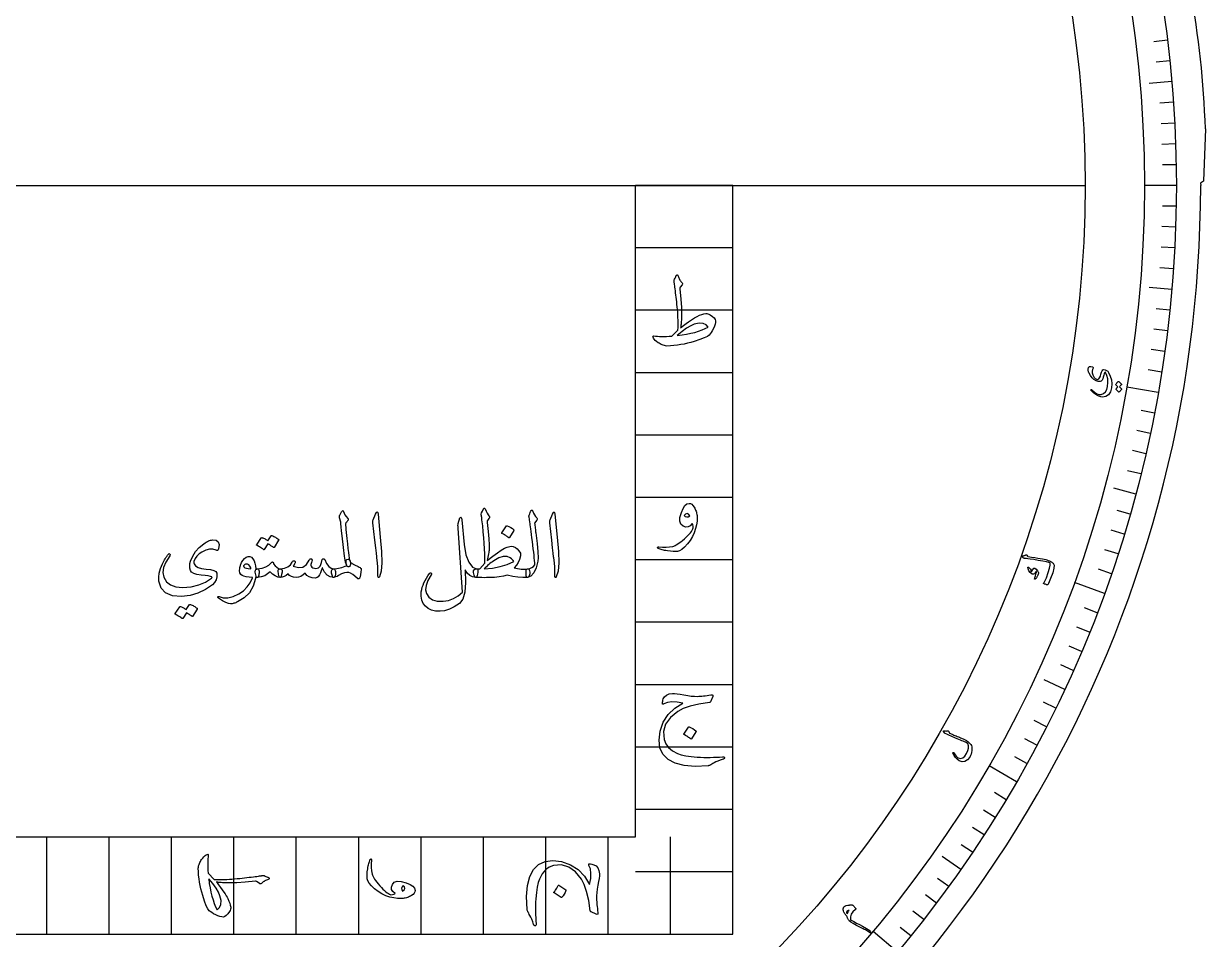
# Model space of a CAD drawing. Header units: millimetres. Extents: x -76 to 76, y -76 to 98.
# Drawn here: x 2.4 to 75.8, y -46.8 to 10 of the extents above; entities that cross this region are included whole.
import ezdxf

# ---------------------------------------------------------------- set-up
doc = ezdxf.new("R2010")
doc.units = ezdxf.units.MM
for name, color, linetype in [('CUT_OUTER', 1, 'Continuous'), ('ENGRAVE', 7, 'Continuous'), ('ENGRAVE_FINE', 8, 'Continuous'), ('TEXT', 5, 'Continuous')]:
    doc.layers.add(name, color=color, linetype=linetype)

msp = doc.modelspace()

# ---------------------------------------------------------------- linework, layer by layer
at = {"layer": 'CUT_OUTER'}
for points in [[(75.7913, 3.5213), (75.6753, 0.2723), (75.675, 0.2689), (75.6722, 0.2668), (75.4995, 0.1519)], [(75.4995, 0.1519), (75.5, 0)]]:
    msp.add_lwpolyline(points, dxfattribs=at)
for centre, radius, start, end in [((17.5879, 1.5848), 58.2356, 1.905618, 10.4323), ((0.0002, -0.0002), 75.4998, 179.868743, 0.000126)]:
    msp.add_arc(centre, radius, start, end, dxfattribs=at)
at = {"layer": 'ENGRAVE'}
for points in [[(73.7084, 6.4487), (72.2982, 6.3253)], [(-68.3275, 0), (68.3275, 0)], [(-46.4627, 0), (-46.4627, -46.4627), (46.4627, -46.4627), (46.4627, 0)], [(-40.4225, 0), (-40.4225, -40.4225), (40.4225, -40.4225), (40.4225, 0)], [(46.4627, 0), (40.4225, 0)], [(73.99, 0), (72.0081, 0)], [(46.4627, -3.8719), (40.4225, -3.8719)], [(73.7084, -6.4487), (72.2982, -6.3253)], [(46.4627, -7.7438), (40.4225, -7.7438)], [(46.4627, -11.6157), (40.4225, -11.6157)], [(72.8659, -12.8482), (70.9142, -12.5041)], [(46.4627, -15.4876), (40.4225, -15.4876)], [(71.4689, -19.15), (70.1015, -18.7836)], [(46.4627, -19.3595), (40.4225, -19.3595)], [(46.4627, -23.2314), (40.4225, -23.2314)], [(69.5279, -25.3061), (67.6655, -24.6282)], [(46.4627, -27.1032), (40.4225, -27.1032)], [(67.0577, -31.2695), (65.7747, -30.6713)], [(46.4627, -30.9751), (40.4225, -30.9751)], [(46.4627, -34.847), (40.4225, -34.847)], [(64.0772, -36.995), (62.3609, -36.0041)], [(46.4627, -38.7189), (40.4225, -38.7189)], [(3.8719, -46.4627), (3.8719, -40.4225)], [(7.7438, -46.4627), (7.7438, -40.4225)], [(11.6157, -46.4627), (11.6157, -40.4225)], [(15.4876, -46.4627), (15.4876, -40.4225)], [(19.3595, -46.4627), (19.3595, -40.4225)], [(23.2314, -46.4627), (23.2314, -40.4225)], [(27.1032, -46.4627), (27.1032, -40.4225)], [(30.9751, -46.4627), (30.9751, -40.4225)], [(34.847, -46.4627), (34.847, -40.4225)], [(38.7189, -46.4627), (38.7189, -40.4225)], [(42.5908, -46.4627), (42.5908, -40.4225)], [(60.6091, -42.4389), (59.4494, -41.627)], [(46.4627, -42.5908), (40.4225, -42.5908)], [(56.6796, -47.5599), (55.1614, -46.2859)]]:
    msp.add_lwpolyline(points, dxfattribs=at)
for radius in [73.99, 73.99, 72.0081, 68.3275, 68.3275]:
    msp.add_circle((0, 0), radius, dxfattribs=at)
at = {"layer": 'ENGRAVE_FINE'}
for points in [[(73.4385, 9.0171), (72.5954, 8.9136)], [(73.5847, 7.7341), (72.74, 7.6453)], [(73.8098, 5.1613), (72.9625, 5.102)], [(73.8886, 3.8723), (73.0404, 3.8279)], [(73.9449, 2.5822), (73.0961, 2.5526)], [(73.9787, 1.2913), (73.1295, 1.2765)], [(73.9787, -1.2913), (73.1295, -1.2765)], [(73.9449, -2.5822), (73.0961, -2.5526)], [(73.8886, -3.8723), (73.0404, -3.8279)], [(73.8098, -5.1613), (72.9625, -5.102)], [(73.5847, -7.7341), (72.74, -7.6453)], [(73.4385, -9.0171), (72.5954, -8.9136)], [(73.2699, -10.2974), (72.4288, -10.1792)], [(73.0791, -11.5746), (72.2401, -11.4417)], [(72.6306, -14.118), (71.7968, -13.9559)], [(72.3731, -15.3834), (71.5423, -15.2068)], [(72.0936, -16.6441), (71.266, -16.4531)], [(71.7922, -17.8998), (70.968, -17.6943)], [(71.1238, -20.3944), (70.3073, -20.1603)], [(70.757, -21.6326), (69.9447, -21.3842)], [(70.3687, -22.8642), (69.5609, -22.6017)], [(69.9589, -24.0888), (69.1558, -23.8123)], [(69.0756, -26.5156), (68.2827, -26.2113)], [(68.6023, -27.7171), (67.8148, -27.399)], [(68.1082, -28.9102), (67.3263, -28.5783)], [(67.5932, -30.0944), (66.8173, -29.749)], [(66.5018, -32.4351), (65.7384, -32.0627)], [(65.9256, -33.5908), (65.1688, -33.2051)], [(65.3293, -34.7362), (64.5793, -34.3374)], [(64.7131, -35.8711), (63.9702, -35.4593)], [(63.4218, -38.1077), (62.6938, -37.6702)], [(62.7471, -39.2087), (62.0268, -38.7586)], [(62.0532, -40.2978), (61.3409, -39.8352)], [(61.3405, -41.3747), (60.6363, -40.8997)], [(59.8592, -43.4902), (59.172, -42.991)], [(59.091, -44.5283), (58.4127, -44.0171)], [(58.3049, -45.5528), (57.6356, -45.0299)], [(57.501, -46.5634), (56.8409, -46.0289)]]:
    msp.add_lwpolyline(points, dxfattribs=at)
at = {"layer": 'TEXT'}
for points in [[(42.8172, -5.8756), (42.8449, -5.812), (42.8698, -5.7558), (42.8917, -5.7068), (42.9107, -5.6652), (42.9264, -5.6312), (42.9385, -5.6052), (42.9469, -5.5873), (42.9516, -5.5775), (42.9615, -5.5647), (42.9735, -5.5556), (42.9878, -5.5501), (43.0042, -5.5482), (43.0177, -5.5504), (43.0291, -5.557), (43.0382, -5.568), (43.0451, -5.5833), (43.0758, -5.6578), (43.1036, -5.7236), (43.1284, -5.7806), (43.1504, -5.8288), (43.163, -5.85), (43.1774, -5.8727), (43.1937, -5.8968), (43.2117, -5.9223), (43.232, -5.9494), (43.2548, -5.9779), (43.2802, -6.0078), (43.3082, -6.0393), (43.3257, -6.071), (43.3316, -6.1021), (43.3257, -6.1324), (43.3082, -6.162), (43.1971, -6.3081), (43.1821, -6.3319), (43.1723, -6.3564), (43.1675, -6.3816), (43.1679, -6.4075), (43.2249, -7.0509), (43.2614, -7.5722), (43.2775, -7.9715), (43.2731, -8.2488), (43.2671, -8.3523), (43.2607, -8.4468), (43.2539, -8.5321), (43.2468, -8.6083), (43.2393, -8.6757), (43.2315, -8.7347), (43.2232, -8.7853), (43.2147, -8.8275), (43.3895, -8.6938), (43.5515, -8.5732), (43.7007, -8.4658), (43.8372, -8.3715), (43.9605, -8.2901), (44.0703, -8.221), (44.1665, -8.1644), (44.2493, -8.1202), (44.3965, -8.0544), (44.5342, -8.0033), (44.6625, -7.9667), (44.7812, -7.9448), (44.844, -7.943), (44.9098, -7.9551), (44.9785, -7.981), (45.0501, -8.0208), (45.1918, -8.1213), (45.2956, -8.2181), (45.3613, -8.3112), (45.3891, -8.4008), (45.3873, -8.5005), (45.3643, -8.6126), (45.3201, -8.7372), (45.2547, -8.8742), (45.1816, -9.009), (45.1144, -9.1212), (45.053, -9.2107), (44.9975, -9.2776), (44.8835, -9.3619), (44.6877, -9.4573), (44.41, -9.5636), (44.0505, -9.6809), (43.8502, -9.739), (43.6465, -9.7905), (43.4395, -9.8354), (43.2293, -9.8738), (43.0165, -9.9059), (42.8018, -9.9322), (42.5854, -9.9527), (42.3671, -9.9673), (42.2873, -9.9512), (42.2115, -9.9322), (42.1397, -9.9103), (42.0719, -9.8855), (42.0074, -9.8577), (41.9455, -9.827), (41.8861, -9.7934), (41.8293, -9.7569), (41.7296, -9.6838), (41.6467, -9.6107), (41.5805, -9.5377), (41.5312, -9.4646), (41.5042, -9.404), (41.4991, -9.3623), (41.5159, -9.3397), (41.5546, -9.336), (41.664, -9.349), (41.7818, -9.3587), (41.908, -9.365), (42.0427, -9.3682), (42.1857, -9.368), (42.3371, -9.3645), (42.497, -9.3577), (42.6652, -9.3477), (43.051, -8.9678), (43.0581, -8.815), (43.0619, -8.6609), (43.0625, -8.5052), (43.0598, -8.3481), (43.0541, -8.1892), (43.0459, -8.0281), (43.0351, -7.8648), (43.0218, -7.6993), (43.0068, -7.5355), (42.9911, -7.3771), (42.9746, -7.2242), (42.9575, -7.0768), (42.9403, -6.9345), (42.9239, -6.7969), (42.9081, -6.6642), (42.8932, -6.5361), (42.8791, -6.4176), (42.8661, -6.3133), (42.8543, -6.2232), (42.8435, -6.1474), (42.8338, -6.0855), (42.8252, -6.0371), (42.8177, -6.0022), (42.8113, -5.9808), (42.8073, -5.9567), (42.8069, -5.9311), (42.8102, -5.9041), (42.8172, -5.8756)], [(44.0681, -8.6112), (43.8419, -8.7051), (43.5902, -8.8523), (43.3129, -9.0529), (43.0101, -9.3068), (43.3036, -9.2704), (43.5822, -9.2257), (43.8458, -9.1725), (44.0944, -9.111), (44.3276, -9.0417), (44.5452, -8.9656), (44.747, -8.8824), (44.9332, -8.7924), (44.8068, -8.6364), (44.6205, -8.5542), (44.3742, -8.5458), (44.0681, -8.6112)], [(68.8204, -11.3376), (68.7769, -11.4196), (68.7596, -11.5161), (68.7684, -11.6274), (68.8031, -11.7536), (68.8425, -11.8368), (68.894, -11.9094), (68.9577, -11.9714), (69.0335, -12.0228), (69.0493, -12.0294), (69.0664, -12.0327), (69.0847, -12.0328), (69.1043, -12.0296), (69.1692, -11.9968), (69.2249, -11.9325), (69.2715, -11.8367), (69.3087, -11.7094), (69.3438, -11.5834), (69.3841, -11.4943), (69.4295, -11.4421), (69.4802, -11.4269), (69.5789, -11.4405), (69.6631, -11.4744), (69.733, -11.5286), (69.7884, -11.6032), (69.8911, -11.8286), (69.9548, -12.0619), (69.9796, -12.3026), (69.9651, -12.5504), (69.899, -12.8121), (69.784, -12.9955), (69.6207, -13.1005), (69.4095, -13.1273), (69.2996, -13.1103), (69.184, -13.0721), (69.0627, -13.0126), (68.9356, -12.932), (68.901, -12.9058), (68.8677, -12.8793), (68.836, -12.8527), (68.8056, -12.8258), (68.7765, -12.7984), (68.7486, -12.7705), (68.7218, -12.7419), (68.6962, -12.7126), (68.6862, -12.6976), (68.6832, -12.6853), (68.6874, -12.6757), (68.6988, -12.6688), (68.7117, -12.6662), (68.724, -12.6673), (68.7356, -12.672), (68.7465, -12.6804), (68.9038, -12.8236), (69.0518, -12.919), (69.1907, -12.9662), (69.3207, -12.9651), (69.4676, -12.9103), (69.5824, -12.8108), (69.6649, -12.6665), (69.7149, -12.4775), (69.7392, -12.2283), (69.7278, -11.9982), (69.6808, -11.7877), (69.5986, -11.5967), (69.5909, -11.5848), (69.5822, -11.5794), (69.5723, -11.5803), (69.5614, -11.5878), (69.5379, -11.6212), (69.5125, -11.6819), (69.4852, -11.7697), (69.456, -11.8846), (69.4211, -12.0006), (69.3782, -12.0863), (69.3274, -12.1416), (69.2686, -12.1666), (69.2039, -12.1716), (69.1382, -12.1645), (69.0714, -12.1455), (69.0036, -12.1145), (68.8746, -12.0302), (68.7605, -11.9249), (68.6614, -11.7987), (68.577, -11.6518), (68.5576, -11.6133), (68.5413, -11.5764), (68.5283, -11.541), (68.5184, -11.5073), (68.5115, -11.4753), (68.5074, -11.4451), (68.5061, -11.4167), (68.5075, -11.3903), (68.534, -11.2901), (68.5891, -11.235), (68.6732, -11.2251), (68.7861, -11.2604), (68.8152, -11.2779), (68.8306, -11.2966), (68.8323, -11.3165), (68.8204, -11.3376)], [(70.2427, -12.3603), (70.24, -12.3563), (70.2388, -12.3511), (70.2392, -12.3449), (70.2412, -12.3375), (70.2558, -12.3123), (70.2713, -12.2881), (70.2876, -12.2649), (70.3048, -12.2428), (70.3231, -12.2215), (70.3425, -12.201), (70.3633, -12.1812), (70.3853, -12.1622), (70.3915, -12.1589), (70.3977, -12.158), (70.4039, -12.1596), (70.4099, -12.1636), (70.5913, -12.3309), (70.5933, -12.335), (70.5924, -12.3403), (70.5885, -12.3469), (70.5816, -12.3547), (70.5756, -12.3599), (70.567, -12.3685), (70.556, -12.3805), (70.5425, -12.396), (70.5262, -12.4151), (70.5071, -12.438), (70.485, -12.4645), (70.46, -12.4948), (70.5998, -12.6274), (70.6038, -12.6331), (70.6039, -12.6395), (70.6, -12.6466), (70.5922, -12.6544), (70.5854, -12.6612), (70.5752, -12.6719), (70.5615, -12.6867), (70.5442, -12.7054), (70.5235, -12.7284), (70.4991, -12.7561), (70.471, -12.7884), (70.4394, -12.8253), (70.4345, -12.8289), (70.4302, -12.83), (70.4262, -12.8288), (70.4228, -12.8251), (70.2511, -12.6554), (70.2484, -12.6514), (70.2472, -12.6462), (70.2477, -12.6399), (70.2497, -12.6325), (70.2611, -12.6109), (70.2736, -12.5902), (70.2871, -12.5704), (70.3016, -12.5514), (70.3171, -12.5333), (70.3332, -12.5161), (70.3501, -12.4997), (70.3677, -12.484)], [(43.2614, -20.2853), (43.3681, -20.0376), (43.4835, -19.8615), (43.6078, -19.757), (43.7407, -19.7242), (43.824, -19.7388), (43.9044, -19.7826), (43.9819, -19.8557), (44.0564, -19.958), (44.0922, -20.0172), (44.1236, -20.0778), (44.1506, -20.1399), (44.1733, -20.2035), (44.1927, -20.2689), (44.2098, -20.3365), (44.2248, -20.4062), (44.2376, -20.4782), (44.2496, -20.6386), (44.239, -20.8275), (44.2058, -21.0448), (44.1499, -21.2907), (44.0673, -21.5453), (43.9541, -21.789), (43.8101, -22.0217), (43.6355, -22.2435), (43.4525, -22.4368), (43.2892, -22.5781), (43.1456, -22.6676), (43.0218, -22.7053), (42.8954, -22.7118), (42.75, -22.7082), (42.5856, -22.6943), (42.4022, -22.6702), (42.3092, -22.655), (42.2231, -22.6388), (42.1441, -22.6214), (42.0719, -22.603), (42.0063, -22.5842), (41.947, -22.5657), (41.8938, -22.5476), (41.8469, -22.5299), (41.8191, -22.5146), (41.8001, -22.4978), (41.7899, -22.4795), (41.7884, -22.4598), (41.7975, -22.44), (41.8132, -22.4276), (41.8355, -22.4225), (41.8644, -22.4247), (42.0898, -22.4466), (42.3101, -22.4481), (42.5253, -22.4291), (42.7353, -22.3896), (42.8002, -22.3695), (42.872, -22.3385), (42.9507, -22.2965), (43.0364, -22.2435), (43.129, -22.1796), (43.2285, -22.1047), (43.335, -22.0188), (43.4485, -21.922), (43.5595, -21.8219), (43.6589, -21.7262), (43.7466, -21.6349), (43.8226, -21.5479), (43.8865, -21.465), (43.938, -21.3857), (43.9771, -21.3101), (44.0038, -21.2381), (43.9884, -21.1292), (43.9716, -21.0481), (43.9534, -20.9948), (43.9336, -20.9692), (43.8149, -21.1091), (43.6808, -21.184), (43.5314, -21.1939), (43.3666, -21.1387), (43.2307, -21.0196), (43.1679, -20.8377), (43.1781, -20.5929), (43.2614, -20.2853)], [(22.4598, -21.5362), (22.4967, -21.9045), (22.5314, -22.2318), (22.5639, -22.5182), (22.5942, -22.7637), (22.6223, -22.9679), (22.6483, -23.1305), (22.672, -23.2514), (22.6936, -23.3307), (22.725, -23.433), (22.7316, -23.5178), (22.7133, -23.585), (22.6702, -23.6347), (22.6172, -23.6621), (22.5694, -23.6624), (22.5266, -23.6358), (22.489, -23.5821), (22.4229, -23.3771), (22.3531, -23.0019), (22.2797, -22.4565), (22.2026, -21.7408), (22.1752, -21.4328), (22.1514, -21.187), (22.1313, -21.0032), (22.1149, -20.8815), (22.0506, -20.6127), (22.0422, -20.5652), (22.0404, -20.5221), (22.0451, -20.4833), (22.0564, -20.449), (22.1065, -20.365), (22.1456, -20.2999), (22.1737, -20.2539), (22.1909, -20.2269), (22.226, -20.187), (22.2552, -20.1728), (22.2786, -20.1841), (22.2961, -20.221), (22.3279, -20.3255), (22.3823, -20.4344), (22.4594, -20.5476), (22.5591, -20.6653), (22.5774, -20.6886), (22.5854, -20.712), (22.5833, -20.7354), (22.5708, -20.7588), (22.5509, -20.7871), (22.5321, -20.8136), (22.5144, -20.8382), (22.4978, -20.8611), (22.4822, -20.8821), (22.4678, -20.9013), (22.4545, -20.9186), (22.4422, -20.9341), (22.4247, -20.9604), (22.413, -20.9868), (22.4072, -21.0131), (22.4072, -21.0394), (22.4148, -21.0967), (22.4262, -21.1986), (22.4411, -21.3451), (22.4598, -21.5362)], [(24.2777, -20.4022), (24.3336, -20.2941), (24.3785, -20.2561), (24.4125, -20.2882), (24.4355, -20.3905), (24.5699, -21.8226), (24.6499, -22.7016), (24.6678, -23.4038), (24.6236, -23.9291), (24.5173, -24.2777), (24.498, -24.3062), (24.4808, -24.3215), (24.4658, -24.3237), (24.453, -24.3127), (24.4428, -24.2956), (24.4355, -24.2733), (24.4311, -24.2459), (24.4296, -24.2134), (24.4296, -23.9602), (24.4179, -23.6917), (24.3946, -23.4078), (24.3595, -23.1086), (24.3518, -23.0304), (24.3288, -22.8193), (24.2904, -22.4751), (24.2367, -21.998), (24.1081, -20.94), (24.1052, -20.8837), (24.1081, -20.8319), (24.1169, -20.7844), (24.1315, -20.7412)], [(32.4494, -24.1783), (32.2149, -24.2426), (31.9496, -24.2894), (31.6537, -24.3186), (31.3271, -24.3303), (31.1632, -24.3325), (31.0166, -24.3332), (30.8871, -24.3325), (30.7747, -24.3303), (30.6796, -24.3273), (30.6016, -24.3244), (30.5407, -24.3215), (30.4971, -24.3186), (30.4741, -24.3058), (30.4518, -24.2791), (30.4302, -24.2386), (30.4094, -24.1841), (30.3688, -24.0194), (30.3699, -23.8992), (30.4127, -23.8236), (30.4971, -23.7925), (30.7484, -23.7867), (31.0699, -23.4418), (31.0695, -23.1539), (31.0626, -22.8514), (31.0491, -22.5343), (31.029, -22.2026), (31.0023, -21.8566), (30.9691, -21.4968), (30.9293, -21.123), (30.8829, -20.7354), (30.8772, -20.6799), (30.8719, -20.6302), (30.867, -20.5863), (30.8624, -20.5484), (30.8578, -20.5162), (30.8529, -20.4899), (30.8476, -20.4694), (30.8419, -20.4548), (30.8419, -20.3993), (30.8653, -20.3145), (30.9121, -20.2006), (30.9822, -20.0573), (30.9917, -20.042), (31.0027, -20.031), (31.0151, -20.0245), (31.029, -20.0223), (31.0429, -20.0248), (31.0553, -20.0325), (31.0663, -20.0453), (31.0758, -20.0632), (31.1371, -20.209), (31.1985, -20.3306), (31.2599, -20.4282), (31.3213, -20.5016), (31.3476, -20.5352), (31.3563, -20.5717), (31.3476, -20.6112), (31.3213, -20.6536), (31.2219, -20.7822), (31.2098, -20.8034), (31.2029, -20.8319), (31.2011, -20.8677), (31.2043, -20.9108), (31.269, -21.4631), (31.311, -21.9278), (31.3304, -22.3049), (31.3271, -22.5942), (31.3227, -22.6459), (31.3154, -22.7075), (31.3052, -22.7789), (31.292, -22.8602), (31.2763, -22.951), (31.2584, -23.0509), (31.2383, -23.1599), (31.216, -23.2781), (31.5525, -23.0045), (31.8429, -22.7856), (32.0874, -22.6216), (32.2857, -22.5124), (32.4578, -22.4419), (32.6058, -22.3999), (32.7296, -22.3863), (32.8293, -22.4013), (32.9598, -22.4558), (33.0763, -22.5431), (33.179, -22.6633), (33.2677, -22.8163), (33.2794, -22.8467), (33.2853, -22.885), (33.2853, -22.9314), (33.2794, -22.9858), (33.2239, -23.2003), (33.1391, -23.3936), (33.0252, -23.5656), (32.882, -23.7165), (32.9923, -23.7434), (33.1012, -23.7655), (33.2086, -23.7828), (33.3145, -23.7954), (33.419, -23.8029), (33.522, -23.8049), (33.6236, -23.8015), (33.7237, -23.7925), (33.7609, -23.7947), (33.7909, -23.813), (33.8135, -23.8473), (33.8289, -23.8977), (33.8483, -24.0033), (33.8537, -24.0921), (33.8453, -24.164), (33.823, -24.2192), (33.7927, -24.2627), (33.7661, -24.2937), (33.743, -24.3124), (33.7237, -24.3186), (33.4292, -24.3273), (33.1187, -24.3069), (32.7921, -24.2572), (32.4494, -24.1783)], [(33.8114, -20.4607), (33.8508, -20.3653), (33.8815, -20.2897), (33.9034, -20.2338), (33.9166, -20.1976), (33.9268, -20.1746), (33.94, -20.1582), (33.956, -20.1483), (33.975, -20.145), (33.9966, -20.1487), (34.0145, -20.1596), (34.0287, -20.1779), (34.0393, -20.2035), (34.0879, -20.3288), (34.146, -20.4417), (34.2136, -20.5421), (34.2907, -20.6302), (34.3122, -20.6583), (34.3184, -20.6901), (34.3093, -20.7255), (34.2848, -20.7646), (34.1562, -20.9458), (34.165, -21.0269), (34.1738, -21.1066), (34.1825, -21.1848), (34.1913, -21.2615), (34.2001, -21.3367), (34.2088, -21.4105), (34.2176, -21.4829), (34.2264, -21.5537), (34.3071, -22.2099), (34.3564, -22.7228), (34.3743, -23.0925), (34.3608, -23.319), (34.2505, -23.73), (34.1065, -24.0336), (33.929, -24.2298), (33.7178, -24.3186), (33.712, -24.3186), (33.7061, -24.3186), (33.7003, -24.3186), (33.6945, -24.3186), (33.6597, -24.2857), (33.6375, -24.2104), (33.6276, -24.0928), (33.6302, -23.9328), (33.6356, -23.8736), (33.6521, -23.8305), (33.6795, -23.8035), (33.7178, -23.7925), (33.8662, -23.7629), (33.9896, -23.7092), (34.0883, -23.6314), (34.1621, -23.5295), (34.1571, -23.4071), (34.1482, -23.2679), (34.1352, -23.1119), (34.1182, -22.9391), (34.0976, -22.7502), (34.0737, -22.546), (34.0464, -22.3264), (34.0159, -22.0915), (33.9878, -21.8606), (33.9619, -21.6531), (33.9381, -21.469), (33.9166, -21.3082), (33.8979, -21.1709), (33.883, -21.0569), (33.8716, -20.9663), (33.864, -20.8991), (33.8055, -20.5659), (33.8037, -20.533), (33.804, -20.5045), (33.8066, -20.4804), (33.8114, -20.4607)], [(35.261, -20.4022), (35.3169, -20.2941), (35.3618, -20.2561), (35.3958, -20.2882), (35.4188, -20.3905), (35.5533, -21.8226), (35.6333, -22.7016), (35.6512, -23.4038), (35.607, -23.9291), (35.5007, -24.2777), (35.4813, -24.3062), (35.4641, -24.3215), (35.4491, -24.3237), (35.4364, -24.3127), (35.4261, -24.2956), (35.4188, -24.2733), (35.4144, -24.2459), (35.413, -24.2134), (35.413, -23.9602), (35.4013, -23.6917), (35.3779, -23.4078), (35.3428, -23.1086), (35.3352, -23.0304), (35.3121, -22.8193), (35.2738, -22.4751), (35.2201, -21.998), (35.0915, -20.94), (35.0886, -20.8837), (35.0915, -20.8319), (35.1002, -20.7844), (35.1149, -20.7412)], [(43.7933, -20.5016), (43.7071, -20.3971), (43.618, -20.3584), (43.5259, -20.3854), (43.4309, -20.4782), (43.5084, -20.541), (43.5946, -20.5659), (43.6896, -20.5527), (43.7933, -20.5016)], [(29.7839, -22.2844), (29.8881, -22.9128), (30.0601, -23.3775), (30.3002, -23.6785), (30.6081, -23.8159), (30.6279, -23.8451), (30.6344, -23.9036), (30.6279, -23.9912), (30.6081, -24.1081), (30.5884, -24.2002), (30.5643, -24.266), (30.5358, -24.3054), (30.5029, -24.3186), (30.3034, -24.2894), (30.1259, -24.2017), (29.9703, -24.0555), (29.8365, -23.851), (29.8676, -24.6255), (29.8205, -25.2304), (29.6952, -25.6659), (29.4917, -25.9319), (29.1687, -26.1419), (28.8604, -26.2928), (28.5667, -26.3845), (28.2875, -26.417), (28.0088, -26.4021), (27.7629, -26.3454), (27.5499, -26.2472), (27.3698, -26.1072), (27.2314, -25.9312), (27.1433, -25.7244), (27.1057, -25.4869), (27.1185, -25.2188), (27.1442, -25.0755), (27.1806, -24.9323), (27.2275, -24.7891), (27.2851, -24.6459), (27.3536, -24.5027), (27.4334, -24.3595), (27.5245, -24.2163), (27.627, -24.0731), (27.6424, -24.0577), (27.6592, -24.0468), (27.6774, -24.0402), (27.6972, -24.038), (27.7136, -24.0402), (27.7279, -24.0468), (27.7399, -24.0577), (27.7498, -24.0731), (27.7553, -24.0917), (27.7542, -24.1125), (27.7465, -24.1355), (27.7322, -24.1608), (27.5317, -24.5075), (27.4151, -24.8169), (27.3826, -25.0891), (27.4341, -25.324), (27.585, -25.5508), (27.8097, -25.7054), (28.1082, -25.7876), (28.4804, -25.7974), (28.81, -25.7448), (29.1205, -25.6338), (29.412, -25.4643), (29.6846, -25.2363), (29.404, -21.2615), (29.3978, -21.1665), (29.3967, -21.0861), (29.4007, -21.0204), (29.4098, -20.9692), (29.5209, -20.6185), (29.5633, -20.5885), (29.5969, -20.598), (29.6217, -20.647), (29.6378, -20.7354)], [(32.4026, -21.1212), (32.4099, -21.1139), (32.4202, -21.1095), (32.4333, -21.108), (32.4494, -21.1095), (32.563, -21.1555), (32.6701, -21.2118), (32.7705, -21.2783), (32.8644, -21.355), (32.8735, -21.3667), (32.8776, -21.3784), (32.8765, -21.3901), (32.8703, -21.4018), (32.5955, -21.846), (32.5853, -21.8566), (32.5722, -21.8592), (32.5561, -21.8537), (32.5371, -21.8402), (32.5206, -21.8285), (32.4947, -21.8109), (32.4593, -21.7876), (32.4143, -21.7583), (32.3592, -21.7233), (32.293, -21.6823), (32.216, -21.6356), (32.1279, -21.583), (32.1162, -21.5742), (32.1104, -21.5654), (32.1104, -21.5567), (32.1162, -21.5479)], [(14.3757, -22.6351), (14.1865, -22.5719), (13.9753, -22.5694), (13.7422, -22.6275), (13.4872, -22.7462), (13.3254, -22.8594), (13.1906, -22.9946), (13.0828, -23.1517), (13.0021, -23.3307), (12.994, -23.3665), (12.9933, -23.4038), (12.9999, -23.4425), (13.0138, -23.4827), (13.1065, -23.6076), (13.2622, -23.7019), (13.4806, -23.7655), (13.762, -23.7983), (14.0396, -23.8279), (14.2413, -23.8816), (14.3669, -23.9595), (14.4166, -24.0614), (14.4221, -24.2747), (14.3801, -24.4647), (14.2906, -24.6313), (14.1536, -24.7745), (13.7185, -25.0715), (13.2549, -25.2904), (12.7628, -25.431), (12.2422, -25.4935), (11.6737, -25.454), (11.2485, -25.2831), (10.9664, -24.9806), (10.8276, -24.5465), (10.8196, -24.3083), (10.8539, -24.0497), (10.9306, -23.7706), (11.0497, -23.471), (11.0912, -23.3877), (11.1338, -23.3073), (11.1774, -23.2299), (11.2222, -23.1554), (11.2684, -23.0834), (11.3164, -23.0136), (11.3663, -22.946), (11.418, -22.8806), (11.4457, -22.8536), (11.4706, -22.8426), (11.4925, -22.8478), (11.5115, -22.8689), (11.5221, -22.8952), (11.5247, -22.9215), (11.5192, -22.9479), (11.5057, -22.9742), (11.2653, -23.3614), (11.1228, -23.7107), (11.0782, -24.0219), (11.1316, -24.2952), (11.3033, -24.5831), (11.5553, -24.7862), (11.8878, -24.9046), (12.3006, -24.9382), (12.8296, -24.8962), (13.306, -24.7877), (13.7298, -24.6127), (14.101, -24.3712), (14.1233, -24.3507), (14.1317, -24.3303), (14.1262, -24.3098), (14.1068, -24.2894), (14.0283, -24.2514), (13.892, -24.2192), (13.698, -24.1929), (13.4463, -24.1724), (13.1902, -24.141), (12.9948, -24.0818), (12.8599, -23.9949), (12.7858, -23.8802), (12.7514, -23.7454), (12.7419, -23.604), (12.7573, -23.456), (12.7975, -23.3015), (12.9279, -22.9979), (13.1087, -22.7184), (13.34, -22.4631), (13.6217, -22.2318), (13.6966, -22.177), (13.7693, -22.1295), (13.8398, -22.0893), (13.9081, -22.0564), (13.9738, -22.0305), (14.0367, -22.0111), (14.0966, -21.9984), (14.1536, -21.9921), (14.3764, -22.013), (14.5131, -22.1105), (14.5635, -22.2848), (14.5277, -22.5358), (14.5007, -22.6033), (14.4663, -22.6424), (14.4247, -22.653), (14.3757, -22.6351)], [(17.7952, -21.735), (17.8025, -21.7276), (17.8128, -21.7233), (17.8259, -21.7218), (17.842, -21.7233), (17.8995, -21.7448), (17.9552, -21.7686), (18.0091, -21.7945), (18.0612, -21.8226), (18.1118, -21.8533), (18.1613, -21.8869), (18.2097, -21.9235), (18.257, -21.9629), (18.2661, -21.975), (18.2701, -21.9878), (18.269, -22.0013), (18.2628, -22.0155), (17.9823, -22.4598), (17.9746, -22.4656), (17.9633, -22.4656), (17.9483, -22.4598), (17.9297, -22.4481), (17.9169, -22.4373), (17.896, -22.4225), (17.8672, -22.4037), (17.8303, -22.3809), (17.785, -22.3536), (17.7309, -22.3217), (17.6681, -22.285), (17.5965, -22.2435), (17.3744, -22.5884), (17.3641, -22.599), (17.351, -22.6015), (17.3349, -22.596), (17.3159, -22.5825), (17.2995, -22.5708), (17.2735, -22.5533), (17.2381, -22.5299), (17.1931, -22.5007), (17.138, -22.4656), (17.0719, -22.4247), (16.9948, -22.3779), (16.9067, -22.3253), (16.8976, -22.3166), (16.8936, -22.3078), (16.8947, -22.299), (16.9009, -22.2903), (17.1873, -21.8635), (17.1946, -21.8562), (17.2048, -21.8519), (17.218, -21.8504), (17.2341, -21.8519), (17.283, -21.8677), (17.3305, -21.8862), (17.3765, -21.9072), (17.4211, -21.9308), (17.4642, -21.9565), (17.5059, -21.9841), (17.5461, -22.0135), (17.5848, -22.0448)], [(16.819, -24.3829), (16.682, -24.864), (16.4523, -25.267), (16.1297, -25.5918), (15.7143, -25.8384), (15.6562, -25.8634), (15.5988, -25.8859), (15.5422, -25.9058), (15.4863, -25.9231), (15.4315, -25.9375), (15.3782, -25.9487), (15.3263, -25.9565), (15.2759, -25.9611), (15.1502, -25.9432), (14.9836, -25.8778), (14.7761, -25.7649), (14.5277, -25.6045), (14.501, -25.5815), (14.4853, -25.5592), (14.4806, -25.5377), (14.4868, -25.5169), (14.5007, -25.5008), (14.5189, -25.4935), (14.5416, -25.4949), (14.5686, -25.5052), (14.8269, -25.5888), (15.1166, -25.5885), (15.4377, -25.5041), (15.7903, -25.3357), (16.0782, -25.1402), (16.3164, -24.9104), (16.5049, -24.6463), (16.6437, -24.3478), (16.6426, -24.3372), (16.6393, -24.3288), (16.6338, -24.3226), (16.6262, -24.3186), (16.4249, -24.3069), (16.2535, -24.2835), (16.1121, -24.2484), (16.0007, -24.2017), (15.9145, -24.1293), (15.8604, -24.0292), (15.8385, -23.9014), (15.8487, -23.7457), (15.852, -23.7251), (15.856, -23.7041), (15.8608, -23.6827), (15.8663, -23.661), (15.8725, -23.6385), (15.8794, -23.6149), (15.8871, -23.5903), (15.8955, -23.5645), (15.9642, -23.3976), (16.0475, -23.2591), (16.1454, -23.1492), (16.2579, -23.0677), (16.373, -23.0231), (16.4786, -23.0238), (16.5746, -23.0699), (16.6612, -23.1612), (16.7368, -23.2883), (16.7942, -23.4359), (16.8333, -23.604), (16.8541, -23.7925), (16.8656, -23.7923), (16.8768, -23.7918), (16.8875, -23.7909), (16.898, -23.7896), (16.9084, -23.7883), (16.9191, -23.7874), (16.9303, -23.7868), (16.9418, -23.7867), (16.9813, -23.7951), (17.0119, -23.8203), (17.0339, -23.8623), (17.047, -23.9211), (17.0525, -23.9858), (17.0514, -24.0512), (17.0437, -24.1173), (17.0295, -24.1841), (17.0108, -24.243), (16.99, -24.285), (16.967, -24.3102), (16.9418, -24.3186), (16.8307, -24.3186), (16.83, -24.3292), (16.8278, -24.3434), (16.8242, -24.3613), (16.819, -24.3829)], [(18.3622, -23.7925), (18.4086, -23.8075), (18.4426, -23.8232), (18.4641, -23.8396), (18.4733, -23.8568), (18.4777, -23.8831), (18.4791, -23.9153), (18.4777, -23.9532), (18.4733, -23.9971), (18.451, -24.1377), (18.425, -24.2382), (18.3955, -24.2985), (18.3622, -24.3186), (18.2044, -24.2963), (18.0466, -24.2294), (17.8887, -24.118), (17.7309, -23.962), (17.5804, -24.1049), (17.3977, -24.2119), (17.1829, -24.2831), (16.936, -24.3186), (16.9093, -24.3131), (16.8877, -24.2967), (16.8713, -24.2693), (16.86, -24.2309), (16.8132, -23.9854), (16.8081, -23.958), (16.8103, -23.9284), (16.8198, -23.8966), (16.8366, -23.8626), (16.8559, -23.8363), (16.879, -23.8159), (16.9056, -23.8013), (16.936, -23.7925), (17.2311, -23.7487), (17.4737, -23.6697), (17.6637, -23.5558), (17.8011, -23.4067), (17.8171, -23.3863), (17.8361, -23.3716), (17.8581, -23.3629), (17.8829, -23.3599), (17.9059, -23.3632), (17.9223, -23.3731), (17.9322, -23.3895), (17.9355, -23.4126), (17.9362, -23.4345), (17.9384, -23.4535), (17.9421, -23.4695), (17.9472, -23.4827), (18.0455, -23.6007), (18.1474, -23.6917), (18.253, -23.7556), (18.3622, -23.7925)], [(19.1104, -23.3716), (19.1287, -23.3399), (19.1484, -23.3146), (19.1696, -23.296), (19.1922, -23.284), (19.2149, -23.2792), (19.2361, -23.2825), (19.2558, -23.2938), (19.2741, -23.3132), (19.2869, -23.3391), (19.2902, -23.3702), (19.2839, -23.4063), (19.2682, -23.4476), (19.2567, -23.4685), (19.2456, -23.49), (19.2348, -23.5123), (19.2244, -23.5353), (19.2136, -23.5587), (19.2017, -23.5821), (19.1888, -23.6054), (19.1747, -23.6288), (19.5017, -23.7125), (19.7753, -23.6771), (19.9956, -23.5225), (20.1626, -23.2489), (20.1805, -23.2171), (20.1991, -23.1919), (20.2185, -23.1733), (20.2386, -23.1612), (20.2612, -23.1561), (20.2824, -23.1583), (20.3021, -23.1678), (20.3204, -23.1846), (20.3339, -23.2072), (20.3394, -23.2343), (20.3368, -23.2657), (20.3262, -23.3015), (20.2963, -23.3881), (20.2765, -23.4608), (20.267, -23.5196), (20.2678, -23.5645), (20.2879, -23.6285), (20.3306, -23.68), (20.396, -23.7191), (20.4841, -23.7457), (20.5798, -23.7574), (20.6623, -23.7516), (20.7318, -23.7282), (20.788, -23.6873), (20.837, -23.6204), (20.8845, -23.5192), (20.9305, -23.3837), (20.9751, -23.2138), (20.9816, -23.1934), (20.9955, -23.1787), (21.0167, -23.17), (21.0452, -23.1671), (21.0744, -23.17), (21.0978, -23.1787), (21.1153, -23.1934), (21.127, -23.2138), (21.241, -23.4538), (21.3725, -23.6303), (21.5216, -23.7432), (21.6882, -23.7925), (21.7229, -23.8071), (21.751, -23.8393), (21.7726, -23.8889), (21.7876, -23.9562), (21.7982, -24.0289), (21.8007, -24.095), (21.7952, -24.1545), (21.7817, -24.2075), (21.7627, -24.2561), (21.7408, -24.2908), (21.716, -24.3116), (21.6882, -24.3186), (21.4646, -24.2824), (21.2732, -24.1739), (21.1139, -23.9931), (20.9868, -23.7399), (20.9805, -23.7267), (20.9736, -23.7224), (20.9659, -23.7267), (20.9575, -23.7399), (20.9035, -23.9061), (20.8523, -24.0424), (20.8041, -24.1487), (20.7588, -24.2251), (20.7095, -24.2795), (20.655, -24.32), (20.5955, -24.3467), (20.5308, -24.3595), (20.3361, -24.3467), (20.1669, -24.2908), (20.0234, -24.1918), (19.9054, -24.0497), (19.7848, -24.1673), (19.6511, -24.2514), (19.5042, -24.3018), (19.3442, -24.3186), (19.1904, -24.3043), (19.0563, -24.2616), (18.942, -24.1903), (18.8474, -24.0906), (18.7316, -24.1903), (18.6121, -24.2616), (18.489, -24.3043), (18.3622, -24.3186), (18.3122, -24.2941), (18.2731, -24.2207), (18.2449, -24.0983), (18.2278, -23.9269), (18.234, -23.8747), (18.2585, -23.8349), (18.3012, -23.8075), (18.3622, -23.7925), (18.626, -23.7509), (18.8386, -23.6668), (19.0001, -23.5404), (19.1104, -23.3716)], [(22.5065, -23.1963), (22.5752, -23.1904), (22.6293, -23.208), (22.6687, -23.2489), (22.6936, -23.3132), (22.7049, -23.345), (22.7272, -23.376), (22.7604, -23.4063), (22.8046, -23.4359), (22.8324, -23.4515), (22.8631, -23.4688), (22.8967, -23.488), (22.9332, -23.509), (22.9727, -23.5311), (23.0151, -23.5536), (23.0604, -23.5764), (23.1086, -23.5996), (23.1985, -23.6431), (23.2693, -23.68), (23.3212, -23.7103), (23.3541, -23.734), (23.3764, -23.7549), (23.3906, -23.7764), (23.3968, -23.7987), (23.395, -23.8217), (23.3705, -23.9964), (23.3439, -24.1461), (23.315, -24.2711), (23.284, -24.3712), (23.2759, -24.384), (23.2635, -24.3931), (23.2467, -24.3986), (23.2255, -24.4004), (23.1988, -24.3993), (23.1773, -24.396), (23.1608, -24.3905), (23.1495, -24.3829), (23.0019, -24.2459), (22.8631, -24.1388), (22.733, -24.0617), (22.6117, -24.0146), (22.489, -24.0044), (22.3429, -24.0322), (22.1733, -24.0979), (21.9805, -24.2017), (21.8873, -24.2528), (21.8066, -24.2894), (21.7382, -24.3113), (21.6823, -24.3186), (21.6553, -24.3138), (21.6327, -24.2996), (21.6144, -24.2758), (21.6005, -24.2426), (21.553, -24.0523), (21.5508, -23.9138), (21.5939, -23.8272), (21.6823, -23.7925), (21.777, -23.7815), (21.8738, -23.7662), (21.9728, -23.7465), (22.074, -23.7224), (22.177, -23.6935), (22.2815, -23.6595), (22.3874, -23.6204), (22.4948, -23.5762), (22.4605, -23.4188), (22.451, -23.303), (22.4663, -23.2288), (22.5065, -23.1963)], [(32.6423, -23.1086), (32.4403, -23.0165), (32.2024, -23.0151), (31.9288, -23.1042), (31.6194, -23.284), (31.5384, -23.3406), (31.4594, -23.3994), (31.3821, -23.4604), (31.3066, -23.5236), (31.233, -23.5883), (31.1612, -23.6537), (31.0913, -23.7198), (31.0231, -23.7867), (31.5302, -23.7362), (32.0052, -23.6434), (32.4479, -23.5083), (32.8586, -23.3307), (32.8231, -23.2774), (32.7753, -23.2226), (32.715, -23.1663), (32.6423, -23.1086)], [(64.4232, -22.9845), (64.4557, -22.9802), (64.4871, -22.9748), (64.5172, -22.9682), (64.5461, -22.9604), (64.5739, -22.9513), (64.6005, -22.9408), (64.626, -22.9287), (64.6504, -22.9153), (64.6629, -22.9112), (64.6752, -22.9127), (64.6873, -22.9198), (64.6993, -22.9326), (64.7603, -23.0053), (64.7671, -23.0127), (64.773, -23.0184), (64.7781, -23.0223), (64.7824, -23.0246), (65.0056, -23.057), (65.2069, -23.0875), (65.3862, -23.116), (65.5436, -23.1428), (65.6787, -23.1678), (65.7915, -23.1914), (65.8817, -23.2135), (65.9496, -23.2341), (66.0756, -23.2785), (66.1148, -23.2949), (66.1534, -23.3132), (66.1916, -23.3335), (66.2291, -23.3558), (66.2662, -23.3803), (66.3025, -23.4071), (66.3382, -23.4363), (66.3733, -23.4677), (66.4066, -23.5672), (66.3867, -23.7536), (66.3129, -24.0266), (66.184, -24.3858), (66.1389, -24.4961), (66.0941, -24.5971), (66.0498, -24.6887), (66.0059, -24.7709), (65.9996, -24.7775), (65.9925, -24.7812), (65.9847, -24.7822), (65.9762, -24.7802), (65.9362, -24.7679), (65.8999, -24.7563), (65.8673, -24.7457), (65.8384, -24.7358), (65.8129, -24.7267), (65.7904, -24.7181), (65.771, -24.7102), (65.7546, -24.7029), (65.7456, -24.6982), (65.7416, -24.6929), (65.7426, -24.6868), (65.7486, -24.6801), (65.7891, -24.627), (65.8312, -24.5547), (65.8749, -24.4633), (65.92, -24.3527), (66.0426, -24.0177), (66.1216, -23.7496), (66.1577, -23.5487), (66.1517, -23.4155), (66.0733, -23.3879), (65.9255, -23.3535), (65.7081, -23.312), (65.4214, -23.2631), (65.1336, -23.216), (64.9157, -23.1809), (64.7676, -23.1581), (64.6893, -23.1477), (64.6676, -23.1454), (64.6474, -23.1433), (64.6285, -23.1414), (64.6111, -23.1396), (64.5952, -23.1379), (64.581, -23.1366), (64.5685, -23.1355), (64.5578, -23.1347), (64.5348, -23.1314), (64.5142, -23.1247), (64.4959, -23.1146), (64.48, -23.1011), (64.3994, -23.0185), (64.3943, -23.0122), (64.3914, -23.0064), (64.391, -23.0011), (64.3929, -22.9963), (64.3984, -22.9916), (64.4052, -22.988), (64.4135, -22.9857), (64.4232, -22.9845)], [(16.5385, -23.7282), (16.4771, -23.6212), (16.4099, -23.5455), (16.3368, -23.5013), (16.2579, -23.4885), (16.2108, -23.501), (16.1688, -23.5207), (16.1319, -23.5477), (16.1001, -23.5821), (16.0898, -23.6003), (16.0884, -23.6201), (16.0957, -23.6413), (16.1118, -23.6639), (16.172, -23.7169), (16.2594, -23.753), (16.3737, -23.7724), (16.5151, -23.775), (16.5297, -23.772), (16.5385, -23.7633), (16.5414, -23.7487), (16.5385, -23.7282)], [(64.7741, -23.683), (64.7765, -23.6786), (64.7799, -23.6752), (64.7843, -23.6729), (64.7899, -23.6717), (64.7942, -23.6722), (64.7987, -23.6734), (64.8032, -23.6754), (64.8078, -23.6782), (64.9242, -23.7809), (64.9356, -23.7925), (64.9436, -23.8031), (64.9484, -23.8129), (64.9498, -23.8219), (64.9473, -23.857), (64.9493, -23.8885), (64.956, -23.9163), (64.9673, -23.9404), (64.9753, -23.9473), (64.987, -23.9462), (65.0023, -23.9371), (65.0213, -23.92), (65.0315, -23.9076), (65.0415, -23.8947), (65.0514, -23.8812), (65.0611, -23.867), (65.0707, -23.8521), (65.0803, -23.8363), (65.0899, -23.8196), (65.0994, -23.802), (65.15, -23.7475), (65.2131, -23.7471), (65.2888, -23.801), (65.3768, -23.9092), (65.4002, -23.9491), (65.4163, -23.9858), (65.4254, -24.0191), (65.4272, -24.0491), (65.4227, -24.0796), (65.4107, -24.1197), (65.3911, -24.1692), (65.364, -24.2283), (65.3494, -24.2582), (65.3345, -24.2862), (65.3192, -24.3122), (65.3035, -24.3362), (65.2879, -24.3585), (65.2729, -24.3791), (65.2585, -24.3982), (65.2447, -24.4156), (65.2333, -24.4253), (65.2222, -24.4311), (65.2114, -24.4331), (65.201, -24.4312), (65.1916, -24.4258), (65.1862, -24.4183), (65.1848, -24.4088), (65.1876, -24.3972), (65.1984, -24.3609), (65.2113, -24.3199), (65.2263, -24.2743), (65.2433, -24.2241), (65.275, -24.1303), (65.2962, -24.0558), (65.3069, -24.0005), (65.3072, -23.9645), (65.3057, -23.9593), (65.3025, -23.9556), (65.2976, -23.9534), (65.2911, -23.9529), (65.2866, -23.9537), (65.2817, -23.9566), (65.2765, -23.9616), (65.2708, -23.9685), (65.2258, -24.0356), (65.2055, -24.0631), (65.1843, -24.0852), (65.1621, -24.1019), (65.139, -24.1132), (65.114, -24.1207), (65.0907, -24.122), (65.0689, -24.117), (65.0487, -24.1057), (64.9213, -24.006), (64.833, -23.9024), (64.784, -23.7947), (64.7741, -23.683)], [(12.739, -26.0079), (12.7463, -26.0006), (12.7566, -25.9962), (12.7697, -25.9947), (12.7858, -25.9962), (12.8433, -26.0177), (12.899, -26.0415), (12.9529, -26.0674), (13.005, -26.0956), (13.0556, -26.1262), (13.1051, -26.1598), (13.1535, -26.1964), (13.2008, -26.2358), (13.2099, -26.2479), (13.214, -26.2607), (13.2129, -26.2742), (13.2066, -26.2884), (12.9261, -26.7327), (12.9184, -26.7385), (12.9071, -26.7385), (12.8921, -26.7327), (12.8735, -26.721), (12.8607, -26.7102), (12.8399, -26.6954), (12.811, -26.6766), (12.7741, -26.6538), (12.7288, -26.6266), (12.6747, -26.5946), (12.6119, -26.5579), (12.5403, -26.5164), (12.3182, -26.8613), (12.3079, -26.8719), (12.2948, -26.8744), (12.2787, -26.869), (12.2597, -26.8554), (12.2433, -26.8437), (12.2173, -26.8262), (12.1819, -26.8028), (12.137, -26.7736), (12.0818, -26.7385), (12.0157, -26.6976), (11.9386, -26.6509), (11.8505, -26.5982), (11.8414, -26.5895), (11.8374, -26.5807), (11.8385, -26.5719), (11.8447, -26.5632), (12.1311, -26.1365), (12.1384, -26.1292), (12.1486, -26.1248), (12.1618, -26.1233), (12.1779, -26.1248), (12.2268, -26.1407), (12.2743, -26.1591), (12.3204, -26.1801), (12.3649, -26.2037), (12.408, -26.2294), (12.4497, -26.257), (12.4899, -26.2864), (12.5286, -26.3177)], [(45.2108, -31.7139), (45.0705, -32.0296), (45.0578, -32.0504), (45.0428, -32.0661), (45.0256, -32.0767), (45.0062, -32.0822), (44.3578, -32.1845), (43.8153, -32.3102), (43.3787, -32.4592), (43.0481, -32.6317), (42.5845, -33.0098), (42.2867, -33.4252), (42.1548, -33.8778), (42.1888, -34.3677), (42.2918, -34.6329), (42.4665, -34.8675), (42.7127, -35.0713), (43.0305, -35.2445), (43.2537, -35.322), (43.5318, -35.3848), (43.8646, -35.433), (44.2522, -35.4666), (44.4582, -35.4765), (44.6614, -35.4827), (44.8616, -35.4853), (45.0589, -35.4842), (45.2525, -35.4798), (45.4417, -35.4725), (45.6266, -35.4622), (45.8071, -35.4491), (45.8494, -35.4462), (45.883, -35.4491), (45.9079, -35.4579), (45.924, -35.4725), (45.9327, -35.4904), (45.9356, -35.509), (45.9327, -35.5284), (45.924, -35.5485), (45.9176, -35.5592), (45.9101, -35.5682), (45.9015, -35.5753), (45.8918, -35.5806), (45.8814, -35.5852), (45.8706, -35.5901), (45.8595, -35.5954), (45.848, -35.6011), (45.6796, -35.6548), (45.5309, -35.7107), (45.4019, -35.7688), (45.2927, -35.829), (45.2227, -35.8725), (45.159, -35.9094), (45.1014, -35.9397), (45.0501, -35.9635), (45.0057, -35.9817), (44.969, -35.9956), (44.9399, -36.0051), (44.9186, -36.0102), (44.1192, -36.0398), (43.4397, -35.9825), (42.88, -35.8382), (42.4402, -35.6069), (42.1223, -35.2898), (41.9345, -34.8938), (41.8768, -34.4189), (41.9491, -33.865), (42.1406, -33.3072), (42.4402, -32.8319), (42.8479, -32.4391), (43.3637, -32.129), (42.9984, -32.0592), (42.6798, -32.0427), (42.408, -32.0796), (42.183, -32.1699), (42.1632, -32.1772), (42.145, -32.1816), (42.1282, -32.183), (42.1128, -32.1816), (42.1, -32.1768), (42.0909, -32.1684), (42.0854, -32.1564), (42.0836, -32.1406), (42.0916, -32.0679), (42.104, -31.996), (42.1209, -31.9247), (42.142, -31.8542), (42.2166, -31.7172), (42.3349, -31.616), (42.4971, -31.5506), (42.7032, -31.521), (42.8336, -31.5221), (42.9969, -31.5371), (43.1931, -31.566), (43.4222, -31.6087), (43.6585, -31.6515), (43.8766, -31.6803), (44.0765, -31.6953), (44.258, -31.6964), (44.3454, -31.6926), (44.4378, -31.6869), (44.5353, -31.6794), (44.638, -31.6701), (44.7458, -31.6586), (44.8587, -31.6445), (44.9767, -31.6279), (45.0998, -31.6087), (45.1703, -31.6065), (45.2123, -31.6233), (45.2258, -31.6591), (45.2108, -31.7139)], [(43.7027, -33.6078), (43.71, -33.6005), (43.7203, -33.5961), (43.7334, -33.5947), (43.7495, -33.5961), (43.8631, -33.6422), (43.9702, -33.6984), (44.0706, -33.7649), (44.1645, -33.8416), (44.1737, -33.8533), (44.1777, -33.865), (44.1766, -33.8767), (44.1704, -33.8884), (43.8956, -34.3326), (43.8854, -34.3432), (43.8723, -34.3458), (43.8562, -34.3403), (43.8372, -34.3268), (43.8207, -34.3151), (43.7948, -34.2976), (43.7594, -34.2742), (43.7144, -34.245), (43.6593, -34.2099), (43.5931, -34.169), (43.5161, -34.1222), (43.428, -34.0696), (43.4163, -34.0608), (43.4105, -34.0521), (43.4105, -34.0433), (43.4163, -34.0345)], [(59.5407, -33.8782), (59.5357, -33.87), (59.5335, -33.8618), (59.534, -33.8537), (59.5372, -33.8456), (59.5429, -33.8388), (59.5505, -33.8347), (59.5601, -33.8332), (59.5718, -33.8345), (59.6385, -33.8438), (59.6986, -33.8473), (59.7521, -33.8452), (59.799, -33.8374), (59.815, -33.8362), (59.8296, -33.8416), (59.8428, -33.8535), (59.8547, -33.8719), (59.8596, -33.8822), (59.8644, -33.8921), (59.8691, -33.9015), (59.8737, -33.9104), (59.8779, -33.9188), (59.8818, -33.9265), (59.8852, -33.9337), (59.8882, -33.9402), (59.8939, -33.9515), (59.9024, -33.9621), (59.9136, -33.972), (59.9277, -33.9811), (59.9703, -34.0016), (60.017, -34.0233), (60.068, -34.0462), (60.1232, -34.0703), (60.1826, -34.0958), (60.2459, -34.1228), (60.3134, -34.1513), (60.3848, -34.1813), (60.4567, -34.2102), (60.524, -34.2379), (60.5867, -34.2643), (60.6449, -34.2895), (60.6986, -34.3134), (60.7483, -34.3359), (60.7938, -34.357), (60.8352, -34.3768), (60.955, -34.4403), (61.0613, -34.5132), (61.1541, -34.5953), (61.2334, -34.6868), (61.2721, -34.7543), (61.2957, -34.8381), (61.304, -34.9383), (61.297, -35.0548), (61.2777, -35.1745), (61.2507, -35.282), (61.216, -35.3773), (61.1737, -35.4602), (61.0293, -35.6454), (60.8701, -35.7451), (60.6967, -35.7594), (60.5093, -35.6886), (60.3886, -35.6036), (60.2841, -35.4973), (60.1955, -35.3698), (60.1228, -35.2212), (60.1194, -35.2111), (60.1188, -35.2023), (60.121, -35.1948), (60.1261, -35.1885), (60.1332, -35.1828), (60.1401, -35.1794), (60.1469, -35.1783), (60.1535, -35.1794), (60.1625, -35.1827), (60.1701, -35.1876), (60.1764, -35.194), (60.1814, -35.202), (60.2551, -35.3174), (60.3228, -35.4071), (60.3848, -35.4709), (60.441, -35.5089), (60.5898, -35.5433), (60.7275, -35.5096), (60.854, -35.4074), (60.9689, -35.2368), (61.044, -35.0666), (61.082, -34.9073), (61.0831, -34.7592), (61.0473, -34.6222), (61.0048, -34.6006), (60.9546, -34.5763), (60.8966, -34.5494), (60.831, -34.5199), (60.7574, -34.4878), (60.6756, -34.4532), (60.5856, -34.416), (60.4874, -34.3764), (60.3868, -34.3343), (60.288, -34.2925), (60.191, -34.251), (60.0959, -34.2096), (60.0026, -34.1683), (59.9114, -34.127), (59.8222, -34.0856), (59.7349, -34.0442), (59.649, -34.0076), (59.6401, -34.0019), (59.6323, -33.9957), (59.6255, -33.989), (59.6198, -33.9817)], [(17.3558, -42.8172), (17.4193, -42.8449), (17.4756, -42.8698), (17.5246, -42.8917), (17.5662, -42.9107), (17.6002, -42.9264), (17.6261, -42.9385), (17.644, -42.9469), (17.6539, -42.9516), (17.6667, -42.9615), (17.6758, -42.9735), (17.6813, -42.9878), (17.6831, -43.0042), (17.6809, -43.0177), (17.6743, -43.0291), (17.6634, -43.0382), (17.648, -43.0451), (17.5735, -43.0758), (17.5077, -43.1036), (17.4508, -43.1284), (17.4025, -43.1504), (17.3813, -43.163), (17.3587, -43.1774), (17.3346, -43.1937), (17.309, -43.2117), (17.282, -43.232), (17.2535, -43.2548), (17.2235, -43.2802), (17.1921, -43.3082), (17.1603, -43.3257), (17.1293, -43.3316), (17.0989, -43.3257), (17.0693, -43.3082), (16.9232, -43.1971), (16.8995, -43.1821), (16.875, -43.1723), (16.8498, -43.1675), (16.8238, -43.1679), (16.1805, -43.2249), (15.6592, -43.2614), (15.2599, -43.2775), (14.9826, -43.2731), (14.879, -43.2671), (14.7846, -43.2607), (14.6993, -43.2539), (14.6231, -43.2468), (14.5557, -43.2393), (14.4967, -43.2315), (14.4461, -43.2232), (14.4039, -43.2147), (14.5376, -43.3895), (14.6582, -43.5515), (14.7656, -43.7007), (14.8598, -43.8372), (14.9413, -43.9605), (15.0103, -44.0703), (15.067, -44.1665), (15.1112, -44.2493), (15.1769, -44.3965), (15.2281, -44.5342), (15.2646, -44.6625), (15.2865, -44.7812), (15.2884, -44.844), (15.2763, -44.9098), (15.2504, -44.9785), (15.2105, -45.0501), (15.1101, -45.1918), (15.0133, -45.2956), (14.9201, -45.3613), (14.8306, -45.3891), (14.7309, -45.3873), (14.6187, -45.3643), (14.4941, -45.3201), (14.3571, -45.2547), (14.2223, -45.1816), (14.1102, -45.1144), (14.0207, -45.053), (13.9538, -44.9975), (13.8694, -44.8835), (13.7741, -44.6877), (13.6677, -44.41), (13.5505, -44.0505), (13.4924, -43.8502), (13.4409, -43.6465), (13.3959, -43.4395), (13.3576, -43.2293), (13.3254, -43.0165), (13.2991, -42.8018), (13.2787, -42.5854), (13.2641, -42.3671), (13.2801, -42.2873), (13.2991, -42.2115), (13.321, -42.1397), (13.3459, -42.0719), (13.3737, -42.0074), (13.4043, -41.9455), (13.4379, -41.8861), (13.4745, -41.8293), (13.5475, -41.7296), (13.6206, -41.6467), (13.6937, -41.5805), (13.7667, -41.5312), (13.8274, -41.5042), (13.869, -41.4991), (13.8917, -41.5159), (13.8953, -41.5546), (13.8824, -41.664), (13.8727, -41.7818), (13.8663, -41.908), (13.8632, -42.0427), (13.8634, -42.1857), (13.8668, -42.3371), (13.8736, -42.497), (13.8837, -42.6652), (14.2636, -43.051), (14.4163, -43.0581), (14.5705, -43.0619), (14.7261, -43.0625), (14.8832, -43.0598), (15.0421, -43.0541), (15.2032, -43.0459), (15.3665, -43.0351), (15.532, -43.0218), (15.6959, -43.0068), (15.8543, -42.9911), (16.0071, -42.9746), (16.1546, -42.9575), (16.2969, -42.9403), (16.4344, -42.9239), (16.5672, -42.9081), (16.6952, -42.8932), (16.8138, -42.8791), (16.9181, -42.8661), (17.0082, -42.8543), (17.084, -42.8435), (17.1459, -42.8338), (17.1943, -42.8252), (17.2292, -42.8177), (17.2506, -42.8113), (17.2747, -42.8073), (17.3002, -42.8069), (17.3273, -42.8102), (17.3558, -42.8172)], [(26.1774, -43.2614), (26.4251, -43.3681), (26.6012, -43.4835), (26.7057, -43.6078), (26.7385, -43.7407), (26.7239, -43.824), (26.6801, -43.9044), (26.607, -43.9819), (26.5047, -44.0564), (26.4455, -44.0922), (26.3849, -44.1236), (26.3228, -44.1506), (26.2592, -44.1733), (26.1938, -44.1927), (26.1262, -44.2098), (26.0565, -44.2248), (25.9845, -44.2376), (25.8241, -44.2496), (25.6352, -44.239), (25.4179, -44.2058), (25.172, -44.1499), (24.9174, -44.0673), (24.6737, -43.9541), (24.441, -43.8101), (24.2192, -43.6355), (24.0259, -43.4525), (23.8846, -43.2892), (23.7951, -43.1456), (23.7574, -43.0218), (23.7509, -42.8954), (23.7545, -42.75), (23.7684, -42.5856), (23.7925, -42.4022), (23.8077, -42.3092), (23.8239, -42.2231), (23.8413, -42.1441), (23.8597, -42.0719), (23.8785, -42.0063), (23.897, -41.947), (23.9151, -41.8938), (23.9328, -41.8469), (23.9481, -41.8191), (23.9649, -41.8001), (23.9832, -41.7899), (24.0029, -41.7884), (24.0227, -41.7975), (24.0351, -41.8132), (24.0402, -41.8355), (24.038, -41.8644), (24.0161, -42.0898), (24.0146, -42.3101), (24.0336, -42.5253), (24.0731, -42.7353), (24.0932, -42.8002), (24.1242, -42.872), (24.1662, -42.9507), (24.2192, -43.0364), (24.2831, -43.129), (24.358, -43.2285), (24.4439, -43.335), (24.5407, -43.4485), (24.6408, -43.5595), (24.7365, -43.6589), (24.8278, -43.7466), (24.9148, -43.8226), (24.9977, -43.8865), (25.077, -43.938), (25.1526, -43.9771), (25.2246, -44.0038), (25.3335, -43.9884), (25.4146, -43.9716), (25.4679, -43.9534), (25.4935, -43.9336), (25.3536, -43.8149), (25.2787, -43.6808), (25.2688, -43.5314), (25.324, -43.3666), (25.4431, -43.2307), (25.625, -43.1679), (25.8698, -43.1781), (26.1774, -43.2614)], [(37.9801, -45.2108), (37.6645, -45.0705), (37.6436, -45.0578), (37.6279, -45.0428), (37.6173, -45.0256), (37.6119, -45.0062), (37.5096, -44.3578), (37.3839, -43.8153), (37.2348, -43.3787), (37.0624, -43.0481), (36.6843, -42.5845), (36.2689, -42.2867), (35.8163, -42.1548), (35.3263, -42.1888), (35.0611, -42.2918), (34.8266, -42.4665), (34.6227, -42.7127), (34.4495, -43.0305), (34.3721, -43.2537), (34.3093, -43.5318), (34.261, -43.8646), (34.2274, -44.2522), (34.2176, -44.4582), (34.2113, -44.6614), (34.2088, -44.8616), (34.2099, -45.0589), (34.2143, -45.2525), (34.2216, -45.4417), (34.2318, -45.6266), (34.245, -45.8071), (34.2479, -45.8494), (34.245, -45.883), (34.2362, -45.9079), (34.2216, -45.924), (34.2037, -45.9327), (34.185, -45.9356), (34.1657, -45.9327), (34.1456, -45.924), (34.1348, -45.9176), (34.1259, -45.9101), (34.1187, -45.9015), (34.1134, -45.8918), (34.1089, -45.8814), (34.1039, -45.8706), (34.0986, -45.8595), (34.093, -45.848), (34.0393, -45.6796), (33.9834, -45.5309), (33.9253, -45.4019), (33.865, -45.2927), (33.8215, -45.2227), (33.7846, -45.159), (33.7543, -45.1014), (33.7306, -45.0501), (33.7123, -45.0057), (33.6984, -44.969), (33.6889, -44.9399), (33.6838, -44.9186), (33.6542, -44.1192), (33.7116, -43.4397), (33.8559, -42.88), (34.0871, -42.4402), (34.4042, -42.1223), (34.8003, -41.9345), (35.2752, -41.8768), (35.829, -41.9491), (36.3869, -42.1406), (36.8622, -42.4402), (37.2549, -42.8479), (37.5651, -43.3637), (37.6349, -42.9984), (37.6513, -42.6798), (37.6144, -42.408), (37.5242, -42.183), (37.5169, -42.1632), (37.5125, -42.145), (37.511, -42.1282), (37.5125, -42.1128), (37.5172, -42.1), (37.5256, -42.0909), (37.5377, -42.0854), (37.5534, -42.0836), (37.6261, -42.0916), (37.6981, -42.104), (37.7693, -42.1209), (37.8398, -42.142), (37.9768, -42.2166), (38.078, -42.3349), (38.1434, -42.4971), (38.173, -42.7032), (38.1719, -42.8336), (38.1569, -42.9969), (38.1281, -43.1931), (38.0853, -43.4222), (38.0426, -43.6585), (38.0137, -43.8766), (37.9987, -44.0765), (37.9976, -44.258), (38.0015, -44.3454), (38.0071, -44.4378), (38.0146, -44.5353), (38.0239, -44.638), (38.0355, -44.7458), (38.0495, -44.8587), (38.0661, -44.9767), (38.0853, -45.0998), (38.0875, -45.1703), (38.0707, -45.2123), (38.0349, -45.2258), (37.9801, -45.2108)], [(14.6202, -44.0681), (14.5263, -43.8419), (14.379, -43.5902), (14.1785, -43.3129), (13.9246, -43.0101), (13.9609, -43.3036), (14.0057, -43.5822), (14.0588, -43.8458), (14.1204, -44.0944), (14.1896, -44.3276), (14.2658, -44.5452), (14.3489, -44.747), (14.439, -44.9332), (14.595, -44.8068), (14.6772, -44.6205), (14.6856, -44.3742), (14.6202, -44.0681)], [(25.9611, -43.7933), (26.0656, -43.7071), (26.1043, -43.618), (26.0773, -43.5259), (25.9845, -43.4309), (25.9217, -43.5084), (25.8968, -43.5946), (25.91, -43.6896), (25.9611, -43.7933)], [(36.0862, -43.7027), (36.0935, -43.71), (36.0979, -43.7203), (36.0994, -43.7334), (36.0979, -43.7495), (36.0519, -43.8631), (35.9956, -43.9702), (35.9291, -44.0706), (35.8524, -44.1645), (35.8407, -44.1737), (35.829, -44.1777), (35.8173, -44.1766), (35.8057, -44.1704), (35.3614, -43.8956), (35.3508, -43.8854), (35.3483, -43.8723), (35.3537, -43.8562), (35.3673, -43.8372), (35.3789, -43.8207), (35.3965, -43.7948), (35.4199, -43.7594), (35.4491, -43.7144), (35.4842, -43.6593), (35.5251, -43.5931), (35.5718, -43.5161), (35.6245, -43.428), (35.6332, -43.4163), (35.642, -43.4105), (35.6508, -43.4105), (35.6595, -43.4163)], [(53.5536, -45.3722), (53.5251, -45.3384), (53.4976, -45.3038), (53.471, -45.2684), (53.4452, -45.2322), (53.4208, -45.1951), (53.3983, -45.1572), (53.3776, -45.1184), (53.3588, -45.0788), (53.3293, -45.0014), (53.3129, -44.9333), (53.3095, -44.8746), (53.3192, -44.8252), (53.3534, -44.7662), (53.4115, -44.7184), (53.4935, -44.6817), (53.5995, -44.6561), (53.6309, -44.6508), (53.6624, -44.6465), (53.694, -44.6432), (53.7257, -44.6408), (53.7576, -44.6392), (53.7898, -44.6383), (53.8224, -44.6381), (53.8552, -44.6386), (53.8734, -44.6399), (53.8891, -44.6436), (53.9024, -44.6498), (53.9132, -44.6583), (53.9502, -44.7009), (53.983, -44.7392), (54.0117, -44.7732), (54.0362, -44.8028), (54.0562, -44.8276), (54.0715, -44.8472), (54.0821, -44.8615), (54.088, -44.8706), (54.0926, -44.8849), (54.0919, -44.8979), (54.0861, -44.9098), (54.0751, -44.9204), (53.9166, -45.0643), (53.8115, -45.2167), (53.7599, -45.378), (53.7617, -45.5485), (53.7662, -45.5643), (53.7732, -45.5772), (53.7826, -45.5872), (53.7944, -45.5943), (53.966, -45.6761), (54.1421, -45.7641), (54.3227, -45.8583), (54.5079, -45.9587), (54.7513, -46.1006), (54.917, -46.214), (55.0047, -46.2993), (55.0145, -46.3565), (55.0021, -46.366), (54.9844, -46.3669), (54.9614, -46.3592), (54.9332, -46.3429), (54.8777, -46.3051), (54.8186, -46.2673), (54.7558, -46.2296), (54.6894, -46.192), (54.6197, -46.1543), (54.5471, -46.1164), (54.4715, -46.0782), (54.393, -46.0398), (54.1302, -45.9103), (53.928, -45.8005), (53.7863, -45.7106), (53.7049, -45.6408), (53.672, -45.6025), (53.6432, -45.5654), (53.6187, -45.5294), (53.5983, -45.4945), (53.5818, -45.4611), (53.5689, -45.4296), (53.5595, -45.3999), (53.5536, -45.3722)], [(53.5682, -45.1986), (53.5765, -45.1725), (53.5863, -45.1459), (53.5976, -45.1189), (53.6104, -45.0913), (53.6246, -45.0634), (53.6402, -45.0353), (53.657, -45.0069), (53.6751, -44.9782), (53.6172, -44.9913), (53.5731, -45.0075), (53.5429, -45.0268), (53.5264, -45.0492), (53.5175, -45.0849), (53.5215, -45.1217), (53.5384, -45.1596), (53.5682, -45.1986)]]:
    msp.add_lwpolyline(points, close=True, dxfattribs=at)

doc.saveas('drawing.dxf')
